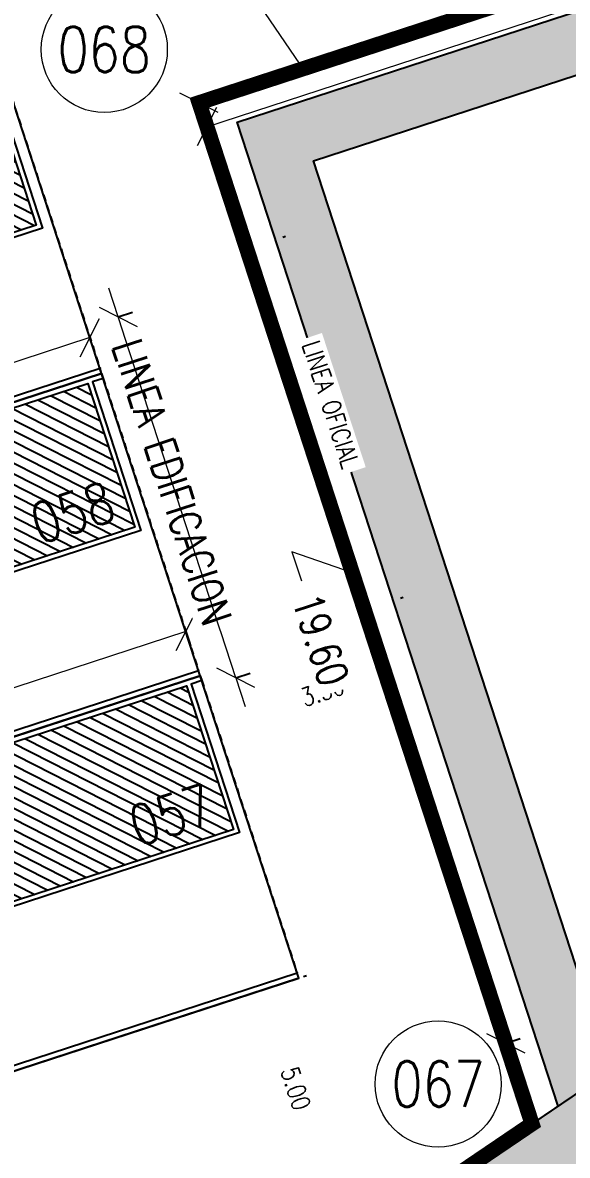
# Model space of a CAD drawing. Header units: metres. Extents: x 733085 to 734585, y 6084499 to 6087418.
# Drawn here: x 733663.92 to 733674.72, y 6086731.98 to 6086754.42 of the extents above; entities that cross this region are included whole.
import ezdxf
from ezdxf.enums import TextEntityAlignment as Align

# ---------------------------------------------------------------- set-up
doc = ezdxf.new("R2010")
doc.units = ezdxf.units.M
doc.header["$LTSCALE"] = 5
doc.header["$MEASUREMENT"] = 0
doc.linetypes.add('HIDDEN', pattern=[0.375, 0.25, -0.125])
doc.layers.get('0').update_dxf_attribs({"color": 30})
doc.layers.get('DEFPOINTS').update_dxf_attribs({"color": 210})
doc.layers.add('U-ANNO-DIMS', color=210, linetype='Continuous', lineweight=18, plot=False)
for name, color, linetype, lineweight in [('U-ANNO-PATT', 8, 'Continuous', 18), ('U-ANNO-SYMB', 3, 'Continuous', 18), ('U-ANNO-TEXT', 3, 'Continuous', 18)]:
    doc.layers.add(name, color=color, linetype=linetype, lineweight=lineweight)
for name, color, linetype in [('U-BLDG', 7, 'Continuous'), ('U-PROP', 1, 'Continuous'), ('U-SDWK', 4, 'Continuous')]:
    doc.layers.add(name, color=color, linetype=linetype)
doc.styles.add('E-ROMANS', font='romans.shx', dxfattribs={"width": 0.8})
doc.dimstyles.new('E-0200_TICK_18', dxfattribs={"dimscale": 0.001, "dimtxt": 360, "dimasz": 360, "dimexe": 180, "dimexo": 120, "dimgap": 180, "dimtad": 0, "dimzin": 0, "dimdsep": 46, "dimtxsty": 'E-ROMANS', "dimblk": 'OBLIQUE', "dimcen": 180, "dimclrd": 256, "dimclre": 256, "dimclrt": 256, "dimadec": 0, "dimazin": 0, "dimtfac": 1, "dimtmove": 1, "dimatfit": 3, "dimldrblk": 'OPEN90', "dimfxl": 1, "dimtfill": 1, "dimtolj": 1, "dimtzin": 0, "dimarcsym": 0})
doc.dimstyles.new('E-0500_TICK_12', dxfattribs={"dimscale": 0.001, "dimtxt": 600, "dimasz": 600, "dimexe": 300, "dimexo": 200, "dimgap": 300, "dimtad": 0, "dimzin": 0, "dimdsep": 46, "dimtxsty": 'E-ROMANS', "dimblk": 'OBLIQUE', "dimcen": 300, "dimclrd": 256, "dimclre": 256, "dimclrt": 256, "dimadec": 0, "dimazin": 0, "dimtfac": 1, "dimtmove": 1, "dimatfit": 3, "dimldrblk": 'OPEN90', "dimfxl": 1, "dimtfill": 1, "dimtolj": 1, "dimtzin": 0, "dimlwd": -1, "dimarcsym": 0})

# ---------------------------------------------------------------- blocks, each defined once
blk = doc.blocks.new('casa')
h = blk.add_hatch()
h.set_pattern_fill('LINE', color=252, scale=0.06, angle=45, style=0)
h.set_pattern_definition([(45, (-8.755947228379299, 1.529366919320627), (-0.1347038418160373, 0.1347038418160373), [])])
h.paths.add_polyline_path([(3.102210664352354, 0.201001939683267), (0.1022257000274749, 0.201001939683267), (0.1022255927061355, -6.603990602145244), (3.102242964280038, -6.603990649458436)])
at = {"color": 252}
blk.add_line((0, -6.999999999999999), (0, 0.5220594658906643), dxfattribs=at)
at = {"color": 1, "linetype": 'HIDDEN', "ltscale": 0.1}
for p, q in [((0.1020175530240977, 0.5220594658906643), (6.197018523868451, 0.5220594658906643)), ((0.1020242458974394, -6.999991121657415), (6.197020108980382, -7.000001823261669))]:
    blk.add_line(p, q, dxfattribs=at)
for p, q in [((6.299037661988223, 0.5220096241100984), (6.197018523868451, 0.5220594658906643)), ((6.29904233262306, -6.999999999999999), (6.197020517026942, -7.000001823254377))]:
    blk.add_line(p, q)
for points in [[(-5.55495142862128e-06, 0.5220594658906643), (0.1020175530240977, 0.5220594658906643), (0.1020217302634023, 0.2990019400184858), (3.197017734193821, 0.2990019702894822), (3.197017734193764, -6.699994889408656), (0.1020242458974394, -6.699973233949492), (0.1020242458974394, -6.999991121657415), (0, -6.999999999999999)], [(6.197020517026999, 0.5220576407880637), (6.197020517026942, -7.000001823254364)]]:
    blk.add_lwpolyline(points)
for points in [[(6.197016530710016, 0.5220576426643229), (6.197020517026999, 0.5220576407880726)], [(6.197020517026942, -7.000001823254377), (6.197020108980382, -7.000001823261669)]]:
    blk.add_lwpolyline(points, close=True)
at = {"color": 252}
for points in [[(6.299037661988223, 0.5220096241100984), (6.29904233262306, -6.999999999999999)], [(0.1022255927061337, -6.603990602145244), (0.1022257000274749, 0.201001939683267), (3.102210664352356, 0.201001939683267), (3.102242964280038, -6.603990649458438), (0.1022041264433824, -6.603990602144903)]]:
    blk.add_lwpolyline(points, dxfattribs=at)
blk = doc.blocks.new('TAG-CORTE')
blk.add_line((2, 0), (0, 0))
at = {"const_width": 0.1}
blk.add_lwpolyline([(0, 0), (0, 0.5)], dxfattribs=at)
at = {"style": 'E-ROMANS'}
blk.add_attdef('A', text='', height=0.5995919999999999, dxfattribs=at).set_placement((0, 0.5), align=Align.BOTTOM_CENTER)
blk = doc.blocks.new('*D1794')
at = {"layer": 'DEFPOINTS', "color": 0, "transparency": 16777216}
for p in [(733669.3789356833, 6086735.484031899, -7.144509579634373e-09), (733670.9297887096, 6086730.73062733, -7.144503153537437e-09), (733670.9297887124, 6086730.730627331)]:
    blk.add_point(p, dxfattribs=at)
at = {"layer": 'U-ANNO-DIMS', "lineweight": -2, "transparency": 16777216}
for p, q in [((733669.4930173929, 6086735.521252371), (733669.5500582505, 6086735.539862609)), ((733671.0438704193, 6086730.767847802), (733671.1009112769, 6086730.78645804))]:
    blk.add_line(p, q, dxfattribs=at)
at = {"layer": 'U-ANNO-DIMS', "transparency": 16777216, "insert": (733669.3385363295, 6086733.302781045), "char_height": 0.36, "attachment_point": 5, "rotation": 288.0695122131659, "style": 'E-ROMANS', "bg_fill": 3, "box_fill_scale": 1.25, "bg_fill_color": 256, "bg_fill_true_color": 13158600, "bg_fill_transparency": 0}
blk.add_mtext('\\A1;5.00', dxfattribs=at)
blk = doc.blocks.new('_Oblique')
at = {"color": 0, "linetype": 'ByBlock', "lineweight": -2}
blk.add_line((-0.5, -0.5), (0.5, 0.5), dxfattribs=at)
blk = doc.blocks.new('_Open90')
at = {"color": 0, "linetype": 'ByBlock', "lineweight": -2}
for p, q in [((-0.5, 0.5), (0, 0)), ((0, 0), (-1, 0)), ((0, 0), (-0.5, -0.5))]:
    blk.add_line(p, q, dxfattribs=at)
blk = doc.blocks.new('*D1803')
at = {"layer": 'DEFPOINTS', "color": 0, "transparency": 16777216}
for p in [(733671.3287140715, 6086740.856570298), (733671.3287140788, 6086740.856570276, 9.968864934634547e-09), (733668.0013309435, 6086739.770973195, 6.646240571829221e-09)]:
    blk.add_point(p, dxfattribs=at)
at = {"layer": 'U-ANNO-DIMS', "lineweight": -2, "transparency": 16777216}
for p, q in [((733671.3659345442, 6086740.742488588, 9.968864934634547e-09), (733671.3845447877, 6086740.685447712, 9.968864934634547e-09)), ((733668.0385514162, 6086739.656891486, 9.968864934634547e-09), (733668.0571616597, 6086739.59985061, 9.968864934634547e-09))]:
    blk.add_line(p, q, dxfattribs=at)
at = {"layer": 'U-ANNO-DIMS', "transparency": 16777216, "insert": (733669.8679411473, 6086741.166269396, 9.968864934634547e-09), "char_height": 0.36, "attachment_point": 5, "rotation": 18.069512322321305, "style": 'E-ROMANS', "bg_fill": 3, "box_fill_scale": 1.25, "bg_fill_color": 256, "bg_fill_true_color": 13158600, "bg_fill_transparency": 0}
blk.add_mtext('\\A1;3.50', dxfattribs=at)
blk = doc.blocks.new('*D1949')
at = {"layer": 'DEFPOINTS', "color": 0, "transparency": 16777216}
for p in [(733667.4214147078, 6086752.832475953, -7.144531556885858e-09), (733673.5007585324, 6086734.199130043, -7.144506366585882e-09), (733673.5007585343, 6086734.199130043)]:
    blk.add_point(p, dxfattribs=at)
at = {"layer": 'U-ANNO-DIMS', "lineweight": -2, "transparency": 16777216}
for p, q in [((733667.4214147092, 6086752.832475953), (733667.7066189828, 6086752.925527134)), ((733673.5007585343, 6086734.199130043), (733673.785962808, 6086734.292181225))]:
    blk.add_line(p, q, dxfattribs=at)
at = {"layer": 'U-ANNO-DIMS', "transparency": 16777216}
for p, q in [((733667.4214147092, 6086752.832475953), (733673.5007585343, 6086734.199130043)), ((733670.4610866217, 6086743.515802998), (733669.2631914904, 6086743.931443467)), ((733669.2631914904, 6086743.931443467), (733669.4492938521, 6086743.36103492))]:
    blk.add_line(p, q, dxfattribs=at)
at = {"layer": 'U-ANNO-DIMS', "transparency": 16777216, "xscale": 0.6000000000000001, "yscale": 0.6000000000000001, "zscale": 0.6000000000000001}
for p, rotation in [((733667.4214147092, 6086752.832475953), 108.0695121083462), ((733673.5007585343, 6086734.199130043), 288.0695121083462)]:
    blk.add_blockref('_Oblique', p, dxfattribs=dict(at, rotation=rotation))
at = {"layer": 'U-ANNO-DIMS', "transparency": 16777216, "insert": (733669.8294743913, 6086742.195771744), "char_height": 0.6, "attachment_point": 5, "rotation": 288.0695121083462, "style": 'E-ROMANS', "bg_fill": 3, "box_fill_scale": 1.25, "bg_fill_color": 256, "bg_fill_true_color": 13158600, "bg_fill_transparency": 0}
blk.add_mtext('\\A1;19.60', dxfattribs=at)
blk = doc.blocks.new('*D1950')
at = {"layer": 'DEFPOINTS', "color": 0, "transparency": 16777216}
for p in [(733712.6262920869, 6086767.581088138, -7.144531556885828e-09), (733667.4214147155, 6086752.832475954, -7.144531556885858e-09), (733667.5765000156, 6086752.357135503)]:
    blk.add_point(p, dxfattribs=at)
at = {"layer": 'U-ANNO-DIMS', "transparency": 16777216}
for p, q in [((733712.781377387, 6086767.105747687), (733691.2298937107, 6086760.074327777)), ((733667.5765000156, 6086752.357135503), (733688.8341778119, 6086759.292697857))]:
    blk.add_line(p, q, dxfattribs=at)
at = {"layer": 'U-ANNO-DIMS', "lineweight": -2, "transparency": 16777216}
for p, q in [((733712.78134637, 6086767.105842754), (733712.874428568, 6086766.820543413)), ((733667.5764689986, 6086752.35723057), (733667.6695511965, 6086752.071931229))]:
    blk.add_line(p, q, dxfattribs=at)
at = {"layer": 'U-ANNO-DIMS', "transparency": 16777216}
for p, xscale, yscale, zscale, rotation in [((733712.781377387, 6086767.105747687), 0.6, 0.6, 0.6, 18.06951213358521), ((733667.5765000156, 6086752.357135503), 0.5999999999999999, 0.5999999999999999, 0.5999999999999999, 198.0695121335852)]:
    blk.add_blockref('_Oblique', p, dxfattribs=dict(at, xscale=xscale, yscale=yscale, zscale=zscale, rotation=rotation))
at = {"layer": 'U-ANNO-DIMS', "transparency": 16777216, "insert": (733689.9817498571, 6086759.837640412), "char_height": 0.6, "attachment_point": 5, "rotation": 18.06951213358523, "style": 'E-ROMANS', "bg_fill": 3, "box_fill_scale": 1.25, "bg_fill_color": 256, "bg_fill_true_color": 13158600, "bg_fill_transparency": 0}
blk.add_mtext('\\A1;47.55', dxfattribs=at)
blk = doc.blocks.new('*D1957')
at = {"layer": 'DEFPOINTS', "color": 0, "transparency": 16777216}
for p in [(733724.4594283677, 6086766.776574442, -106.0000000071445), (733671.5667444356, 6086730.938441539, -106.0000000071445), (733671.5667444388, 6086730.938441535)]:
    blk.add_point(p, dxfattribs=at)
at = {"layer": 'U-ANNO-DIMS', "transparency": 16777216}
for p, q in [((733724.4594283714, 6086766.776574437), (733699.037271718, 6086749.5514582)), ((733671.5667444388, 6086730.938441535), (733696.9889010964, 6086748.163557773))]:
    blk.add_line(p, q, dxfattribs=at)
at = {"layer": 'U-ANNO-DIMS', "lineweight": -2, "transparency": 16777216}
for p, q in [((733724.6272308733, 6086766.528918548), (733724.6277072909, 6086766.528215413)), ((733671.7345469408, 6086730.690785645), (733671.7350233584, 6086730.690082511))]:
    blk.add_line(p, q, dxfattribs=at)
at = {"layer": 'U-ANNO-DIMS', "transparency": 16777216, "xscale": 0.6, "yscale": 0.6, "zscale": 0.6}
for p, rotation in [((733724.4594283714, 6086766.776574437), 34.12011941512181), ((733671.5667444388, 6086730.938441535), 214.1201194151218)]:
    blk.add_blockref('_Oblique', p, dxfattribs=dict(at, rotation=rotation))
at = {"layer": 'U-ANNO-DIMS', "transparency": 16777216, "insert": (733698.0130864065, 6086748.857507987), "char_height": 0.6, "attachment_point": 5, "rotation": 34.12011941512183, "style": 'E-ROMANS', "bg_fill": 3, "box_fill_scale": 1.25, "bg_fill_color": 256, "bg_fill_true_color": 13158600, "bg_fill_transparency": 0}
blk.add_mtext('\\A1;63.89', dxfattribs=at)
blk = doc.blocks.new('*D2628')
at = {"layer": 'DEFPOINTS', "color": 0, "transparency": 16777216}
for p in [(733665.2580182727, 6086748.179313106), (733665.258018272, 6086748.179313108), (733654.8004822764, 6086744.767421626, -1.046747458446808e-08)]:
    blk.add_point(p, dxfattribs=at)
at = {"layer": 'U-ANNO-DIMS', "lineweight": -2, "transparency": 16777216}
for p, q in [((733665.258018272, 6086748.179313108), (733665.1649670948, 6086748.464517384)), ((733654.8004822759, 6086744.767421627), (733654.7074310987, 6086745.052625903))]:
    blk.add_line(p, q, dxfattribs=at)
at = {"layer": 'U-ANNO-DIMS', "transparency": 16777216}
for p, q in [((733665.258018272, 6086748.179313108), (733661.4632334975, 6086746.941220899)), ((733654.8004822759, 6086744.767421627), (733659.1327071367, 6086746.18085985))]:
    blk.add_line(p, q, dxfattribs=at)
at = {"layer": 'U-ANNO-DIMS', "transparency": 16777216, "xscale": 0.6, "yscale": 0.6, "zscale": 0.6}
for p, rotation in [((733665.258018272, 6086748.179313108), 18.06951138745991), ((733654.8004822759, 6086744.767421627), 198.0695113874599)]:
    blk.add_blockref('_Oblique', p, dxfattribs=dict(at, rotation=rotation))
at = {"layer": 'U-ANNO-DIMS', "transparency": 16777216, "insert": (733660.2979702975, 6086746.561040433), "char_height": 0.6, "attachment_point": 5, "rotation": 18.069511387459915, "style": 'E-ROMANS', "bg_fill": 3, "box_fill_scale": 1.25, "bg_fill_color": 256, "bg_fill_true_color": 13158600, "bg_fill_transparency": 0}
blk.add_mtext('\\A1;11.00', dxfattribs=at)
blk = doc.blocks.new('*D2629')
at = {"layer": 'DEFPOINTS', "color": 0, "transparency": 16777216}
for p in [(733667.1577778272, 6086742.35650101), (733667.1577778286, 6086742.356501006), (733656.7002418311, 6086738.944609529, -1.046747458446808e-08)]:
    blk.add_point(p, dxfattribs=at)
at = {"layer": 'U-ANNO-DIMS', "transparency": 16777216}
for p, q in [((733667.1577778286, 6086742.356501006), (733663.3629930532, 6086741.118408796)), ((733656.7002418325, 6086738.944609525), (733661.0324666924, 6086740.358047748))]:
    blk.add_line(p, q, dxfattribs=at)
at = {"layer": 'U-ANNO-DIMS', "lineweight": -2, "transparency": 16777216}
for p, q in [((733667.1577778286, 6086742.356501006), (733667.2508290058, 6086742.071296731)), ((733656.7002418325, 6086738.944609525), (733656.7932930097, 6086738.65940525))]:
    blk.add_line(p, q, dxfattribs=at)
at = {"layer": 'U-ANNO-DIMS', "transparency": 16777216, "xscale": 0.6, "yscale": 0.6, "zscale": 0.6}
for p, rotation in [((733667.1577778286, 6086742.356501006), 18.06951138745991), ((733656.7002418325, 6086738.944609525), 198.0695113874599)]:
    blk.add_blockref('_Oblique', p, dxfattribs=dict(at, rotation=rotation))
at = {"layer": 'U-ANNO-DIMS', "transparency": 16777216, "insert": (733662.1977298481, 6086740.738228347), "char_height": 0.6, "attachment_point": 5, "rotation": 18.069511387459915, "style": 'E-ROMANS', "bg_fill": 3, "box_fill_scale": 1.25, "bg_fill_color": 256, "bg_fill_true_color": 13158600, "bg_fill_transparency": 0}
blk.add_mtext('\\A1;11.00', dxfattribs=at)
blk = doc.blocks.new('*D2738')
at = {"layer": 'DEFPOINTS', "color": 0, "transparency": 16777216}
for p in [(733668.9658567237, 6086750.132230496), (733668.9658567316, 6086750.132230499), (733671.2991303545, 6086742.980686072, -1.046748268017966e-08)]:
    blk.add_point(p, dxfattribs=at)
at = {"layer": 'U-ANNO-DIMS', "lineweight": -2, "transparency": 16777216}
for p, q in [((733669.0799384338, 6086750.169450966), (733669.136979297, 6086750.188061204)), ((733671.4132120647, 6086743.017906542), (733671.4702529279, 6086743.03651678))]:
    blk.add_line(p, q, dxfattribs=at)
at = {"layer": 'U-ANNO-DIMS', "transparency": 16777216, "insert": (733670.0344894656, 6086746.856843068), "char_height": 0.36, "attachment_point": 5, "rotation": 288.06951103383506, "style": 'E-ROMANS', "bg_fill": 3, "box_fill_scale": 1.25, "bg_fill_color": 256, "bg_fill_true_color": 13158600, "bg_fill_transparency": 0}
blk.add_mtext('\\A1;LINEA OFICIAL', dxfattribs=at)
blk = doc.blocks.new('*D2739')
at = {"layer": 'DEFPOINTS', "color": 0, "transparency": 16777216}
for p in [(733665.8175866748, 6086748.590739168), (733665.8175866865, 6086748.590739173), (733668.1508603054, 6086741.439194746, -1.046748268017965e-08)]:
    blk.add_point(p, dxfattribs=at)
at = {"layer": 'U-ANNO-DIMS', "transparency": 16777216}
for p, q in [((733665.8175866865, 6086748.590739173), (733665.6314843355, 6086749.161147724)), ((733668.150860317, 6086741.43919475), (733668.336962668, 6086740.8687862))]:
    blk.add_line(p, q, dxfattribs=at)
at = {"layer": 'U-ANNO-DIMS', "lineweight": -2, "transparency": 16777216}
for p, q in [((733665.8175866865, 6086748.590739173), (733666.102790962, 6086748.683790348)), ((733668.150860317, 6086741.43919475), (733668.4360645926, 6086741.532245925))]:
    blk.add_line(p, q, dxfattribs=at)
at = {"layer": 'U-ANNO-DIMS', "transparency": 16777216, "xscale": 0.5999999999999999, "yscale": 0.5999999999999999, "zscale": 0.5999999999999999, "rotation": 108.0695110338351}
blk.add_blockref('_Oblique', (733668.150860317, 6086741.43919475), dxfattribs=at)
at = {"layer": 'U-ANNO-DIMS', "transparency": 16777216, "insert": (733666.8862194221, 6086745.315351754), "char_height": 0.6, "attachment_point": 5, "rotation": 288.06951103383506, "style": 'E-ROMANS', "bg_fill": 3, "box_fill_scale": 1.25, "bg_fill_color": 256, "bg_fill_true_color": 13158600, "bg_fill_transparency": 0}
blk.add_mtext('\\A1;LINEA EDIFICACION', dxfattribs=at)
at = {"layer": 'U-ANNO-DIMS', "transparency": 16777216}
blk.add_line((733668.150860317, 6086741.43919475), (733665.8175866865, 6086748.590739173), dxfattribs=at)
at = {"layer": 'U-ANNO-DIMS', "transparency": 16777216, "xscale": 0.6, "yscale": 0.6, "zscale": 0.6, "rotation": 288.0695110338351}
blk.add_blockref('_Oblique', (733665.8175866865, 6086748.590739173), dxfattribs=at)

msp = doc.modelspace()

# ---------------------------------------------------------------- hatches: boundary and pattern name
at = {"layer": 'U-ANNO-PATT'}
h = msp.add_hatch(dxfattribs=at)
h.set_pattern_fill('DOTS', color=256, scale=0.09999999999999999, angle=16.04581036123384, style=0)
h.set_pattern_definition([(320.1611329241785, (732829.9147037377, 6086145.099157768), (0.162648151541222, 0.07104598458198513), [0, -0.15875])])
h.paths.add_polyline_path([(733671.0550000832, 6086975.598977002), (733667.5536883881, 6086994.180349422), (733661.6786807802, 6087027.396808765), (733660.6325571652, 6087026.421508518), (733666.3731981703, 6086993.964738881), (733668.1250970076, 6086984.667456154), (733669.8901190693, 6086975.300528813), (733702.9708142815, 6086873.907343223), (733736.0799231722, 6086772.427068973), (733742.2856529154, 6086763.268173862), (733743.2783339274, 6086763.940777927), (733737.1682626712, 6086772.960118887)])
h.paths.add_polyline_path([(733707.0700634035, 6086763.87492471), (733722.3772636353, 6086765.359377164), (733724.4542751563, 6086766.766429903), (733706.8231051327, 6086765.056604904), (733668.1779258533, 6086752.448169795), (733674.5388761904, 6086732.951692686), (733675.5726431609, 6086733.652008804), (733669.6909476721, 6086751.679557424)], flags=17)
h.paths.add_polyline_path([(733598.3451265318, 6086708.081326997), (733598.4877286644, 6086708.127852586), (733601.2381133763, 6086706.73066189), (733672.1002942845, 6086729.850265097), (733727.4329168805, 6086767.334851643), (733729.0793244307, 6086762.288569988), (733729.8479367567, 6086763.801591936), (733717.3713017392, 6086802.042800445), (733715.8525469459, 6086802.828984487), (733727.0456237034, 6086768.521915623), (733724.4542751614, 6086766.766429904), (733671.5672930831, 6086730.938620489), (733601.3384505992, 6086708.025651243), (733597.7722239323, 6086709.837288248), (733589.1050817601, 6086736.402303021), (733588.0970272096, 6086739.492016251), (733587.3284148836, 6086737.9789943), (733599.3613647622, 6086701.097692189), (733600.8743865335, 6086700.329079736)])
h.paths.add_polyline_path([(733663.467342452, 6086967.259827657), (733661.5308615358, 6086973.19519169), (733653.1572685564, 6087019.453637822), (733652.1122712592, 6087018.489617446), (733660.3646405074, 6086972.900850559), (733662.6987301008, 6086965.746805658)])
h.paths.add_polyline_path([(733665.8112566308, 6086960.075670151), (733664.2982347215, 6086960.844282675), (733665.3062892529, 6086957.754569496), (733674.9039432913, 6086928.337511993), (733675.9119978282, 6086925.247798808), (733676.6806101523, 6086926.760820755)], flags=17)
h.paths.add_polyline_path([(733679.0245243096, 6086919.576663342), (733677.5115024508, 6086920.34527584), (733678.5195569864, 6086917.255562659), (733687.6829722143, 6086889.16945849), (733688.6910267152, 6086886.079745236), (733689.4596390784, 6086887.59276726)], flags=17)
h.paths.add_polyline_path([(733691.8035531886, 6086880.408609805), (733690.2905313327, 6086881.177222283), (733691.298585873, 6086878.087509085), (733700.462001062, 6086850.00140488), (733701.4700556041, 6086846.911691745), (733702.2386679209, 6086848.424713654)], flags=17)
h.paths.add_polyline_path([(733704.5825820804, 6086841.240556293), (733703.0695602221, 6086842.009168789), (733704.0776147698, 6086838.919455571), (733713.2410299953, 6086810.833351404), (733714.2490845249, 6086807.74363815), (733715.0176968867, 6086809.256660091)], flags=17)
h.paths.add_polyline_path([(733634.4623766015, 6086947.510914115), (733634.0901718774, 6086948.65173121), (733603.1455082444, 6086938.555678067), (733603.5177129693, 6086937.414860972)])
h.paths.add_polyline_path([(733617.3982033421, 6086966.804455393), (733616.592542105, 6086967.693786587), (733598.875441176, 6086951.643543911), (733599.2832017303, 6086950.393747281)])
h.paths.add_polyline_path([(733644.3258017882, 6086917.279261115), (733643.9535970641, 6086918.42007821), (733616.9066113695, 6086909.595687432), (733620.6286586102, 6086898.187516487), (733647.6756443048, 6086907.011907266), (733647.303439581, 6086908.15272436), (733621.3972709805, 6086899.700538306), (733618.4196331883, 6086908.827075061)])
h.paths.add_polyline_path([(733631.1986621148, 6086869.659021507), (733656.059081772, 6086877.770019915), (733655.6868770476, 6086878.91083701), (733629.6856402965, 6086870.427633877), (733633.4076875381, 6086859.019462932), (733659.4089242883, 6086867.502666065), (733659.0367195642, 6086868.64348316), (733634.1762999084, 6086860.53248475)])
h.paths.add_polyline_path([(733669.8838595067, 6086838.94315397), (733669.5116547827, 6086840.083971064), (733642.4646691672, 6086831.25958031), (733646.1867164203, 6086819.851409368), (733673.2337020248, 6086828.675800118), (733672.8614973007, 6086829.816617212), (733646.9553287906, 6086821.364431187), (733643.9776909875, 6086830.49096794)])
h.paths.add_polyline_path([(733682.662888365, 6086799.775100401), (733682.2906836409, 6086800.915917496), (733655.2438116869, 6086792.091563825), (733658.9658589395, 6086780.683392886), (733686.0127308816, 6086789.50774655), (733685.6405261573, 6086790.648563646), (733659.7344713084, 6086782.196414704), (733656.7568335072, 6086791.322951456)], flags=17)
h.paths.add_polyline_path([(733587.5105685982, 6086939.728705668), (733587.1028080442, 6086940.978502297), (733564.8206883261, 6086920.792726406), (733564.8229225035, 6086920.790260204), (733555.8038592979, 6086912.62414939), (733555.9996943412, 6086912.023909924), (733557.4513746568, 6086912.497537358)])
h.paths.add_polyline_path([(733591.495630318, 6086921.711130736), (733594.4732681095, 6086912.584593982), (733575.6973201721, 6086906.458724591), (733576.0695248962, 6086905.317907496), (733595.9862899288, 6086911.815981611), (733592.2642426871, 6086923.224152557), (733572.3474776559, 6086916.72607844), (733572.7196823801, 6086915.585261345)])
h.paths.add_polyline_path([(733572.7196823801, 6086915.585261345), (733572.3474776559, 6086916.72607844), (733567.5940730944, 6086915.175225422), (733567.9662778185, 6086914.034408327)], flags=17)
h.paths.add_polyline_path([(733576.0695248962, 6086905.317907496), (733575.6973201721, 6086906.458724591), (733570.9439156104, 6086904.907871574), (733571.3161203346, 6086903.76705448)])
h.paths.add_polyline_path([(733526.8222323081, 6086897.493143046), (733524.640883446, 6086900.98077885), (733520.9372661272, 6086906.902283926), (733519.9039453765, 6086906.291423353), (733524.7477138329, 6086898.546994857)])
h.paths.add_polyline_path([(733531.0101899382, 6086890.797253533), (733529.4252705697, 6086893.33129182), (733528.7909128981, 6086892.082551657), (733546.057115255, 6086864.476593447), (733546.6474140604, 6086862.667312358), (733548.1604359206, 6086861.898699859), (733547.1523813918, 6086864.988413031)], flags=17)
h.paths.add_polyline_path([(733604.2744402332, 6086882.543363289), (733607.2520780324, 6086873.416826535), (733583.7228390363, 6086865.740141159), (733584.0950437604, 6086864.599324064), (733608.7650998507, 6086872.648214167), (733605.043052603, 6086884.056385108), (733580.37299652, 6086876.007495009), (733580.7452012443, 6086874.866677915)])
h.paths.add_polyline_path([(733550.7679950683, 6086853.906463715), (733549.7599405342, 6086856.9961769), (733548.9913282072, 6086855.483154949), (733559.4264429323, 6086823.499258804), (733560.9394648048, 6086822.7306463), (733559.9314102688, 6086825.820359481)], flags=17)
h.paths.add_polyline_path([(733617.0534691291, 6086843.375309721), (733620.0311069282, 6086834.248772967), (733596.5018678983, 6086826.572087579), (733596.8740726225, 6086825.431270485), (733621.5441287467, 6086833.480160599), (733617.8220814981, 6086844.888331541), (733593.1520253815, 6086836.83944143), (733593.5242301057, 6086835.698624334)])
h.paths.add_polyline_path([(733629.8324979546, 6086804.207256133), (733632.8101357532, 6086795.08071938), (733609.2808967588, 6086787.404034002), (733609.6531014828, 6086786.263216908), (733634.3231575723, 6086794.31210701), (733630.6011103236, 6086805.720277952), (733605.9310542416, 6086797.671387853), (733606.3032589657, 6086796.530570758)])
h.paths.add_polyline_path([(733563.547023955, 6086814.738410128), (733562.5389694272, 6086817.828123333), (733561.7703570926, 6086816.315101366), (733572.2054718174, 6086784.331205221), (733573.7184937055, 6086783.562592709), (733572.710439158, 6086786.652305928)], flags=17)
h.paths.add_polyline_path([(733576.3260528352, 6086775.570356562), (733575.3179983107, 6086778.66006979), (733574.5493859675, 6086777.147047806), (733584.9845007486, 6086745.163151661), (733586.4975226129, 6086744.394539145), (733585.4894680679, 6086747.484252357)], flags=17)
h.paths.add_polyline_path([(733538.207707855, 6086860.808552984), (733513.3666223348, 6086900.525565095), (733512.4616630676, 6086899.70947458), (733537.1124417164, 6086860.296733405), (733577.8340412867, 6086735.483979183), (733587.314733906, 6086706.425411599), (733585.5030970545, 6086702.859184753), (733558.3036037887, 6086693.985036504), (733557.6864900573, 6086692.521442861), (733586.3478440001, 6086701.872539883), (733587.7450343675, 6086704.62292476), (733587.8876364997, 6086704.669450349), (733590.41689654, 6086696.91720299), (733591.1855087428, 6086698.430224693)])
h.paths.add_polyline_path([(733647.1021864337, 6086755.144053429), (733643.3801391855, 6086766.552224372), (733618.7100831028, 6086758.503334271), (733619.0822878272, 6086757.362517176), (733642.6115268163, 6086765.039202551), (733645.5891646148, 6086755.912665797), (733622.0599256202, 6086748.235980421), (733622.4321303442, 6086747.095163328)], flags=17)

# ---------------------------------------------------------------- linework, layer by layer
at = {"layer": 'U-ANNO-TEXT'}
for centre in [(733665.5420149438, 6086753.887240633), (733672.1616022465, 6086733.391085958)]:
    msp.add_circle(centre, 1.25, dxfattribs=at)
at = {"layer": 'U-BLDG'}
msp.add_lwpolyline([(733652.3338253332, 6086752.32786207), (733655.0323096605, 6086744.056938157), (733665.4897996915, 6086747.468814803), (733662.7913154342, 6086755.739738739), (733652.3338253332, 6086752.32786207)], dxfattribs=at)
for points in [[(733665.489799692, 6086747.468814803), (733655.0323096603, 6086744.056938157), (733656.9863844669, 6086738.067648413), (733667.4438744985, 6086741.479525059)], [(733667.4438744984, 6086741.479525058), (733656.9863844668, 6086738.067648412), (733658.9404592733, 6086732.078358667), (733669.3979493049, 6086735.490235313)]]:
    msp.add_lwpolyline(points, close=True, dxfattribs=at)
at = {"layer": 'U-PROP', "ltscale": 0.3}
for p, q in [((733712.6262925211, 6086767.581088255), (733667.4214149456, 6086752.832475978)), ((733671.5672930827, 6086730.938620486), (733724.454275162, 6086766.766429905)), ((733674.0219927058, 6086732.601534626), (733667.421414945, 6086752.832475976))]:
    msp.add_line(p, q, dxfattribs=at)
at = {"layer": 'U-SDWK'}
for points in [[(733674.5388761914, 6086732.951692685), (733668.1779258539, 6086752.448169794), (733706.8231051345, 6086765.056604903)], [(733675.5726431621, 6086733.652008804), (733669.6909476725, 6086751.679557423), (733707.0700634032, 6086763.874924709)]]:
    msp.add_lwpolyline(points, dxfattribs=at)

# ---------------------------------------------------------------- block references
at = {"layer": 'U-ANNO-SYMB', "xscale": 3.000000001046509, "yscale": 3.000000001046509, "zscale": 3.000000001046509, "rotation": 304.1153222105695}
msp.add_blockref('TAG-CORTE', (733666.0648016854, 6086758.549989656, 1.143148107158827e-08), dxfattribs=at).add_auto_attribs({'A': '356'})
at = {"layer": 'U-BLDG', "rotation": 288.0694766142151}
for p in [(733663.0397127601, 6086753.2952631, 7.144746330532672e-09), (733664.9934894242, 6086747.306887164, 7.144753332507794e-09), (733666.9475642317, 6086741.317597419, 7.144753332507794e-09)]:
    msp.add_blockref('casa', p, dxfattribs=at)

# ---------------------------------------------------------------- texts
at = {"layer": 'U-ANNO-TEXT', "attachment_point": 5, "style": 'E-ROMANS'}
for s, insert, char_height, rotation in [('068', (733665.5420149438, 6086753.887240633), 0.9, 359.9999999750137), ('058', (733664.9136445391, 6086744.711532111, -1.023430425995955e-09), 0.8000000000000007, 18.069511192627054), ('067', (733672.1616022465, 6086733.391085958), 0.9, 359.9999999750137)]:
    msp.add_mtext(s, dxfattribs=dict(at, insert=insert, char_height=char_height, rotation=rotation))

# ---------------------------------------------------------------- next in the draw order: dimensions: what is measured, and where the dimension line sits
at = {"layer": 'U-ANNO-DIMS'}
for base, p1, p2, angle, picture, middle in [((733671.3287140788, 6086740.856570276, 9.968864934634547e-09), (733668.0013309432, 6086739.770973195, 6.646240571829221e-09), (733671.3287140714, 6086740.856570298), 18.069512322321298, '*D1803', (733669.4507280388, 6086741.030148811, 9.968864934634547e-09)), ((733670.9297887124, 6086730.730627331), (733669.3789356835, 6086735.484031899, -7.144509579634373e-09), (733670.9297887097, 6086730.73062733, -7.144503153537437e-09), 288.0695122131659, '*D1794', (733669.4746569148, 6086732.885567937))]:
    dim = msp.add_linear_dim(base=base, p1=p1, p2=p2, angle=angle, dimstyle='E-0200_TICK_18', override={"dimsd1": 1, "dimsd2": 1}, dxfattribs=at)
    dim.commit()
    dim.dimension.update_dxf_attribs({"geometry": picture, "text_midpoint": middle, "dimtype": 161})

# ---------------------------------------------------------------- next in the draw order: dimensions: what is measured, and where the dimension line sits
dim = msp.add_linear_dim(base=(733673.5007585343, 6086734.199130043, 1.428981213227434e-08), p1=(733667.4214147076, 6086752.832475954, 7.145280575388486e-09), p2=(733673.500758533, 6086734.199130042, 7.145305765688461e-09), angle=288.0695121083462, dimstyle='E-0500_TICK_12', override={"dimfxl": 0.1, "dimfxlon": 1}, dxfattribs=at)
dim.commit()
dim.dimension.update_dxf_attribs({"geometry": '*D1949', "text_midpoint": (733669.5423450333, 6086743.075830646, 1.428981213227434e-08), "dimtype": 161})

# ---------------------------------------------------------------- next in the draw order: texts
at = {"layer": 'U-ANNO-TEXT', "insert": (733666.8679364348, 6086738.722313194, -1.023422329113834e-09), "char_height": 0.8000000000000007, "attachment_point": 5, "rotation": 18.069511192627054, "style": 'E-ROMANS'}
msp.add_mtext('057', dxfattribs=at)

# ---------------------------------------------------------------- next in the draw order: dimensions: what is measured, and where the dimension line sits
at = {"layer": 'U-ANNO-DIMS'}
dim = msp.add_linear_dim(base=(733667.5765000156, 6086752.357135503, 1.428981213227434e-08), p1=(733712.6262920867, 6086767.581088138, 7.145280575388515e-09), p2=(733667.4214147156, 6086752.832475954, 7.145280575388486e-09), angle=198.06951213358525, dimstyle='E-0500_TICK_12', override={"dimfxl": 0.1, "dimfxlon": 1}, dxfattribs=at)
dim.commit()
dim.dimension.update_dxf_attribs({"geometry": '*D1950', "text_midpoint": (733689.9817498571, 6086759.837640412, 1.428981213227434e-08), "dimtype": 161})

# ---------------------------------------------------------------- next in the draw order: dimensions: what is measured, and where the dimension line sits
dim = msp.add_linear_dim(base=(733671.5667444388, 6086730.938441535, 106.0000000142898), p1=(733724.4594283678, 6086766.776574442, 7.145286275499502e-09), p2=(733671.5667444352, 6086730.93844154, 7.145308978736921e-09), angle=214.1201194151218, dimstyle='E-0500_TICK_12', override={"dimfxl": 0.1, "dimfxlon": 1}, dxfattribs=at)
dim.commit()
dim.dimension.update_dxf_attribs({"geometry": '*D1957', "text_midpoint": (733698.0130864065, 6086748.857507987, 106.0000000142898), "dimtype": 161})

# ---------------------------------------------------------------- next in the draw order: linework, layer by layer
at = {"layer": 'U-SDWK', "ltscale": 0.3, "const_width": 0.3, "elevation": 7.145200505783969e-09}
msp.add_lwpolyline([(733601.3384504599, 6086708.025651237), (733671.5672929436, 6086730.938620484), (733674.0219925641, 6086732.601534621), (733667.4214148031, 6086752.832475973), (733712.6262923793, 6086767.581088251), (733712.8123947413, 6086767.010679703), (733726.1219273076, 6086771.353068096), (733716.8566435771, 6086799.751401985), (733713.2904169256, 6086801.563038981), (733696.4903898746, 6086796.081836528), (733697.6070040422, 6086792.659385259), (733681.4454285351, 6086787.386485002), (733658.5815526065, 6086779.926881991), (733654.4874060869, 6086792.475546796), (733677.3512820172, 6086799.935149843), (733693.5128575178, 6086805.208050119), (733694.6293662583, 6086801.785921988), (733711.4293932094, 6086807.267124417), (733713.2410298549, 6086810.833351398), (733704.0776146285, 6086838.919455566)], dxfattribs=at)

# ---------------------------------------------------------------- next in the draw order: dimensions: what is measured, and where the dimension line sits
at = {"layer": 'U-ANNO-DIMS'}
dim = msp.add_linear_dim(base=(733668.9658567316, 6086750.132230499, -1.046743489137904e-08), p1=(733671.2991303547, 6086742.980686073, -2.09349175715587e-08), p2=(733668.9658567241, 6086750.132230496, -1.046743489020849e-08), angle=108.06951103383506, text='LINEA OFICIAL', dimstyle='E-0200_TICK_18', override={"dimsd1": 1, "dimsd2": 1}, dxfattribs=at)
dim.commit()
dim.dimension.update_dxf_attribs({"geometry": '*D2738', "text_midpoint": (733670.0344894656, 6086746.856843068, -1.046743489137904e-08), "dimtype": 161})
for base, p1, p2, angle, picture, middle in [((733665.258018272, 6086748.179313108), (733654.8004822766, 6086744.767421625, -1.046747458446808e-08), (733665.2580182728, 6086748.179313106), 18.069511392071632, '*D2628', (733660.2979702975, 6086746.561040433)), ((733667.1577778286, 6086742.356501006), (733656.7002418311, 6086738.944609529, -1.046747458446808e-08), (733667.1577778273, 6086742.35650101), 18.069511387459915, '*D2629', (733662.1977298481, 6086740.738228347))]:
    dim = msp.add_linear_dim(base=base, p1=p1, p2=p2, angle=angle, dimstyle='E-0500_TICK_12', override={"dimfxl": 0.1, "dimfxlon": 1}, dxfattribs=at)
    dim.commit()
    dim.dimension.update_dxf_attribs({"geometry": picture, "text_midpoint": middle, "dimtype": 161})

# ---------------------------------------------------------------- next in the draw order: dimensions: what is measured, and where the dimension line sits
dim = msp.add_linear_dim(base=(733665.8175866865, 6086748.590739173, -1.046743489137905e-08), p1=(733668.1508603056, 6086741.439194746, -2.09349175715587e-08), p2=(733665.817586675, 6086748.590739169, -1.04674348902085e-08), angle=108.06951103383506, text='LINEA EDIFICACION', dimstyle='E-0500_TICK_12', override={"dimfxl": 0.1, "dimfxlon": 1}, dxfattribs=at)
dim.commit()
dim.dimension.update_dxf_attribs({"geometry": '*D2739', "text_midpoint": (733666.8862194221, 6086745.315351754, -1.046743489137905e-08), "dimtype": 161})

doc.saveas('drawing.dxf')
